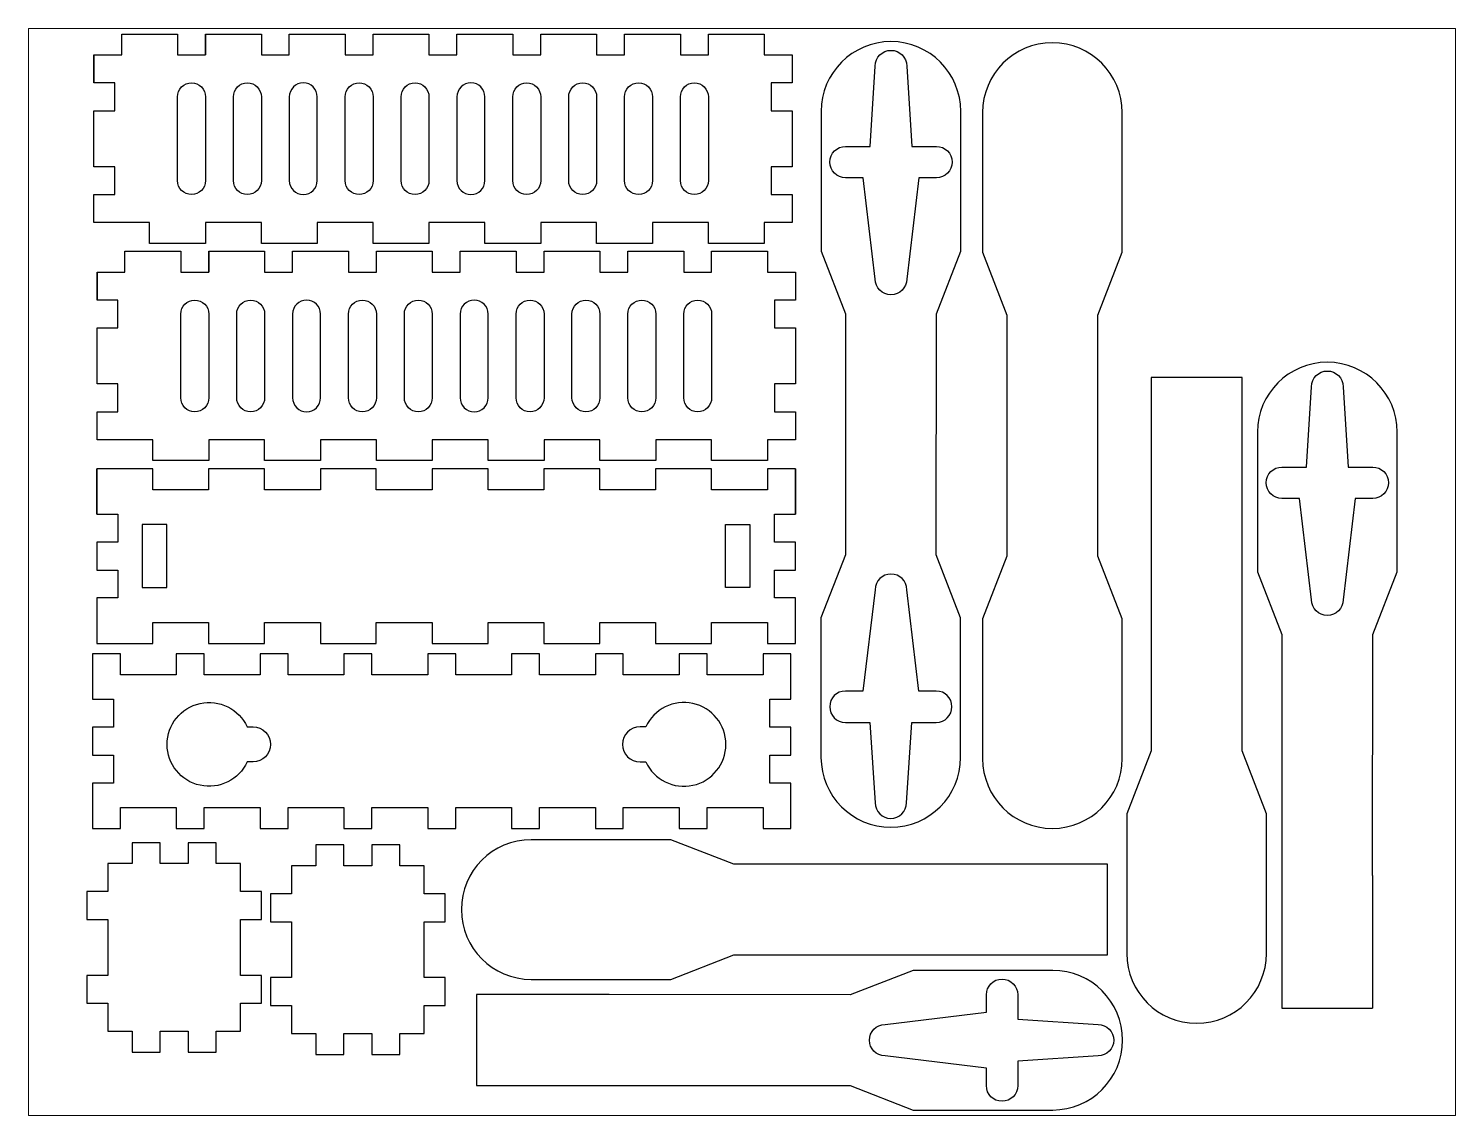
# Paper-space layout 'Layout1' of a CAD drawing. Header units: millimetres. Extents: x 1.05 to 9.45, y 0.8 to 7.2.
# The model-space entities are those that its viewports show. They can reach past a viewport. Long polylines and large blocks are cut down to what shows.
import ezdxf

# ---------------------------------------------------------------- set-up
doc = ezdxf.new("R2010")
doc.units = ezdxf.units.MM
doc.header["$MEASUREMENT"] = 0

msp = doc.modelspace()

# ---------------------------------------------------------------- linework, layer by layer
for p, q in [((178.11, 49.21), (178.11, 30.21)), ((191.11, 49.21), (191.1, 30.21)), ((178.11, 30.21), (191.1, 30.21))]:
    msp.add_line(p, q)
for points in [[(8.01, 166.72), (12.01, 166.72), (12.01, 169.72), (20.01, 169.72), (20.01, 166.72), (24.01, 166.72)], [(24.01, 169.72), (24.01, 166.72), (24.01, 169.72), (32.01, 169.72), (32.01, 166.72), (36.01, 166.72), (36.01, 169.72), (44.01, 169.72), (44.01, 166.72), (48.01, 166.72), (48.01, 169.72), (56.01, 169.72), (56.01, 166.72), (60.01, 166.72), (60.01, 169.72), (68.01, 169.72), (68.01, 166.72), (72.01, 166.72), (72.01, 169.72), (80.01, 169.72), (80.01, 166.72), (84.01, 166.72), (84.01, 169.72), (92.01, 169.72), (92.01, 166.72), (96.01, 166.72), (96.01, 169.72), (104.01, 169.72), (104.01, 166.72), (108.01, 166.72), (108.01, 162.72), (105.01, 162.72), (105.01, 158.72), (108.01, 158.72), (108.01, 150.72), (105.01, 150.72), (105.01, 146.72), (108.01, 146.72), (108.01, 142.72), (104.01, 142.72), (104.01, 139.72), (96.01, 139.72), (96.01, 142.72), (88.01, 142.72), (88.01, 139.72), (80.01, 139.72), (80.01, 142.72), (72.01, 142.72), (72.01, 139.72), (64.01, 139.72), (64.01, 142.72), (56.01, 142.72), (56.01, 139.72), (48.01, 139.72), (48.01, 142.72), (40.01, 142.72), (40.01, 139.72), (32.01, 139.72), (32.01, 142.72), (24.01, 142.72), (24.01, 139.72), (16.01, 139.72), (16.01, 142.72), (8.01, 142.72), (8.01, 146.72), (11.01, 146.72), (11.01, 150.72), (8.01, 150.72), (8.01, 158.72), (11.01, 158.72), (11.01, 162.72), (8.01, 162.72), (8.01, 166.72), (8.01, 162.72)], [(8.48, 135.62), (12.48, 135.62), (12.48, 138.62), (20.48, 138.62), (20.48, 135.62), (24.48, 135.62)], [(24.48, 138.62), (24.48, 135.62), (24.48, 138.62), (32.48, 138.62), (32.48, 135.62), (36.48, 135.62), (36.48, 138.62), (44.48, 138.62), (44.48, 135.62), (48.48, 135.62), (48.48, 138.62), (56.48, 138.62), (56.48, 135.62), (60.48, 135.62), (60.48, 138.62), (68.48, 138.62), (68.48, 135.62), (72.48, 135.62), (72.48, 138.62), (80.48, 138.62), (80.48, 135.62), (84.48, 135.62), (84.48, 138.62), (92.48, 138.62), (92.48, 135.62), (96.48, 135.62), (96.48, 138.62), (104.48, 138.62), (104.48, 135.62), (108.48, 135.62), (108.48, 131.62), (105.48, 131.62), (105.48, 127.62), (108.48, 127.62), (108.48, 119.62), (105.48, 119.62), (105.48, 115.62), (108.48, 115.62), (108.48, 111.62), (104.48, 111.62), (104.48, 108.62), (96.48, 108.62), (96.48, 111.62), (88.48, 111.62), (88.48, 108.62), (80.48, 108.62), (80.48, 111.62), (72.48, 111.62), (72.48, 108.62), (64.48, 108.62), (64.48, 111.62), (56.48, 111.62), (56.48, 108.62), (48.48, 108.62), (48.48, 111.62), (40.48, 111.62), (40.48, 108.62), (32.48, 108.62), (32.48, 111.62), (24.48, 111.62), (24.48, 108.62), (16.48, 108.62), (16.48, 111.62), (8.48, 111.62), (8.48, 115.62), (11.48, 115.62), (11.48, 119.62), (8.48, 119.62), (8.48, 127.62), (11.48, 127.62), (11.48, 131.62), (8.48, 131.62), (8.48, 135.62), (8.48, 131.62)], [(8.46, 100.96), (8.46, 107.46)], [(108.46, 107.46), (108.46, 100.96)], [(80.46, 85.46), (80.46, 85.46)]]:
    msp.add_lwpolyline(points)
for points in [[(128.65, 129.63), (132.15, 138.63), (132.15, 158.63, 1), (112.15, 158.63), (112.15, 138.63), (115.65, 129.63), (115.63, 95.13), (112.13, 86.13), (112.13, 66.13, 1), (132.13, 66.13), (132.13, 86.13), (128.63, 95.13)], [(135.26, 158.46), (135.26, 138.46), (138.76, 129.46), (138.76, 94.96), (135.26, 85.96), (135.26, 65.96, 1), (155.26, 65.96), (155.26, 85.96), (151.76, 94.96), (151.76, 129.46), (155.26, 138.46), (155.26, 158.46, 1)], [(125.15, 153.63), (128.65, 153.63, -1), (128.65, 149.13), (126.15, 149.13), (124.4, 134.63, -1), (119.9, 134.63), (118.15, 149.13), (115.65, 149.13, -1), (115.65, 153.63), (119.15, 153.63), (119.9, 165.13, -1), (124.4, 165.13)], [(20.01, 148.72), (20.01, 160.72, -1), (24.01, 160.72), (24.01, 148.72, -1)], [(32.01, 160.72), (32.01, 148.72, -1), (28.01, 148.72), (28.01, 160.72, -1)], [(40.01, 160.72, 1), (36.01, 160.72), (36.01, 148.72, 1), (40.01, 148.72)], [(44.01, 148.72), (44.01, 160.72, -1), (48.01, 160.72), (48.01, 148.72, -1)], [(56.01, 160.72), (56.01, 148.72, -1), (52.01, 148.72), (52.01, 160.72, -1)], [(64.01, 160.72, 1), (60.01, 160.72), (60.01, 148.72, 1), (64.01, 148.72)], [(68.01, 148.72), (68.01, 160.72, -1), (72.01, 160.72), (72.01, 148.72, -1)], [(80.01, 160.72), (80.01, 148.72, -1), (76.01, 148.72), (76.01, 160.72, -1)], [(88.01, 160.72), (88.01, 148.72, -1), (84.01, 148.72), (84.01, 160.72, -1)], [(92.01, 148.72), (92.01, 160.72, -1), (96.01, 160.72), (96.01, 148.72, -1)], [(20.48, 117.62), (20.48, 129.62, -1), (24.48, 129.62), (24.48, 117.62, -1)], [(32.48, 129.62), (32.48, 117.62, -1), (28.48, 117.62), (28.48, 129.62, -1)], [(40.48, 129.62, 1), (36.48, 129.62), (36.48, 117.62, 1), (40.48, 117.62)], [(44.48, 117.62), (44.48, 129.62, -1), (48.48, 129.62), (48.48, 117.62, -1)], [(56.48, 129.62), (56.48, 117.62, -1), (52.48, 117.62), (52.48, 129.62, -1)], [(64.48, 129.62, 1), (60.48, 129.62), (60.48, 117.62, 1), (64.48, 117.62)], [(68.48, 117.62), (68.48, 129.62, -1), (72.48, 129.62), (72.48, 117.62, -1)], [(80.48, 129.62), (80.48, 117.62, -1), (76.48, 117.62), (76.48, 129.62, -1)], [(88.48, 129.62), (88.48, 117.62, -1), (84.48, 117.62), (84.48, 129.62, -1)], [(92.48, 117.62), (92.48, 129.62, -1), (96.48, 129.62), (96.48, 117.62, -1)], [(172.41, 120.55), (159.41, 120.55), (159.41, 101.55), (159.41, 67.05), (155.91, 58.05), (155.91, 38.05, 1), (175.91, 38.05), (175.91, 58.05), (172.41, 67.05), (172.41, 101.55)], [(187.63, 107.71), (191.13, 107.71, -1), (191.13, 103.21), (188.63, 103.21), (186.88, 88.71, -1), (182.38, 88.71), (180.63, 103.21), (178.13, 103.21, -1), (178.13, 107.71), (181.63, 107.71), (182.38, 119.21, -1), (186.88, 119.21)], [(119.88, 90.13), (118.13, 75.63), (115.63, 75.63, 1), (115.63, 71.13), (119.13, 71.13), (119.88, 59.63, 1), (124.38, 59.63), (125.13, 71.13), (128.63, 71.13, 1), (128.63, 75.63), (126.13, 75.63), (124.41, 90.13, 0.993455)], [(29.97, 70.49), (30.82, 70.49, -1), (30.82, 65.49), (29.97, 65.49, -4.581742)], [(87.06, 70.49), (86.22, 70.49, 1), (86.22, 65.49), (87.06, 65.49, 4.581742)], [(153.14, 50.84), (134.14, 50.84), (99.64, 50.84), (90.64, 54.34), (70.64, 54.34, 1), (70.64, 34.34), (90.64, 34.34), (99.64, 37.84), (134.14, 37.84), (153.14, 37.84)], [(62.81, 19.15), (81.81, 19.15), (116.31, 19.13), (125.31, 15.63), (145.31, 15.63, 1), (145.31, 35.63), (125.31, 35.63), (116.31, 32.13), (81.81, 32.15), (62.81, 32.15)], [(140.31, 22.63), (140.31, 19.13, -1), (135.81, 19.13), (135.81, 21.63), (121.31, 23.38, -1), (121.31, 27.88), (135.81, 29.63), (135.81, 32.13, -1), (140.31, 32.13), (140.31, 28.63), (151.81, 27.88, -1), (151.81, 23.38)]]:
    msp.add_lwpolyline(points, format="xyb", close=True)
msp.add_lwpolyline([(191.11, 49.21), (191.13, 83.71), (194.63, 92.71), (194.63, 112.71, 1), (174.63, 112.71), (174.63, 92.71), (178.13, 83.71), (178.11, 49.21)], format="xyb")
for points in [[(56.46, 82.46), (64.46, 82.46), (64.46, 85.46), (72.46, 85.46), (72.46, 82.46), (80.46, 82.46), (80.46, 85.46), (88.46, 85.46), (88.46, 82.46), (96.46, 82.46), (96.46, 85.46), (104.46, 85.46), (104.46, 82.46), (108.46, 82.46), (108.46, 88.96), (105.46, 88.96), (105.46, 92.96), (108.46, 92.96), (108.46, 96.96), (105.46, 96.96), (105.46, 100.96), (108.46, 100.96), (108.46, 107.46), (104.46, 107.46), (104.46, 104.46), (96.46, 104.46), (96.46, 107.46), (88.46, 107.46), (88.46, 104.46), (80.46, 104.46), (80.46, 107.46), (72.46, 107.46), (72.46, 104.46), (64.46, 104.46), (64.46, 107.46), (56.46, 107.46), (56.46, 104.46), (48.46, 104.46), (48.46, 107.46), (40.46, 107.46), (40.46, 104.46), (32.46, 104.46), (32.46, 107.46), (24.46, 107.46), (24.46, 104.46), (16.46, 104.46), (16.46, 107.46), (8.46, 107.46), (8.46, 100.96), (11.46, 100.96), (11.46, 96.96), (8.46, 96.96), (8.46, 92.96), (11.46, 92.96), (11.46, 88.96), (8.46, 88.96), (8.46, 82.46), (16.46, 82.46), (16.46, 85.46), (24.46, 85.46), (24.46, 82.46), (32.46, 82.46), (32.46, 85.46), (40.46, 85.46), (40.46, 82.46), (48.46, 82.46), (48.46, 85.46), (56.46, 85.46)], [(14.96, 90.46), (18.46, 90.46), (18.46, 99.46), (14.96, 99.46), (14.96, 94.96)], [(101.96, 90.46), (98.46, 90.46), (98.46, 99.46), (101.96, 99.46), (101.96, 94.96)], [(107.83, 66.45), (107.83, 70.45), (104.83, 70.45), (104.83, 74.45), (107.83, 74.45), (107.83, 80.95), (103.83, 80.95), (103.83, 77.95), (95.83, 77.95), (95.83, 80.95), (91.83, 80.95), (91.83, 77.95), (83.83, 77.95), (83.83, 80.95), (79.83, 80.95), (79.83, 77.95), (71.83, 77.95), (71.83, 80.95), (67.83, 80.95), (67.83, 77.95), (59.83, 77.95), (59.83, 80.95), (55.83, 80.95), (55.83, 77.95), (47.83, 77.95), (47.83, 80.95), (43.83, 80.95), (43.83, 77.95), (35.83, 77.95), (35.83, 80.95), (31.83, 80.95), (31.83, 77.95), (23.83, 77.95), (23.83, 80.95), (19.83, 80.95), (19.83, 77.95), (11.83, 77.95), (11.83, 80.95), (7.83, 80.95), (7.83, 74.45), (10.83, 74.45), (10.83, 70.45), (7.83, 70.45), (7.83, 66.45), (10.83, 66.45), (10.83, 62.45), (7.83, 62.45), (7.83, 55.95), (11.83, 55.95), (11.83, 58.95), (19.83, 58.95), (19.83, 55.95), (23.83, 55.95), (23.83, 58.95), (31.83, 58.95), (31.83, 55.95), (35.83, 55.95), (35.83, 58.95), (43.83, 58.95), (43.83, 55.95), (47.83, 55.95), (47.83, 58.95), (55.83, 58.95), (55.83, 55.95), (59.83, 55.95), (59.83, 58.95), (67.83, 58.95), (67.83, 55.95), (71.83, 55.95), (71.83, 58.95), (79.83, 58.95), (79.83, 55.95), (83.83, 55.95), (83.83, 58.95), (91.83, 58.95), (91.83, 55.95), (95.83, 55.95), (95.83, 58.95), (103.83, 58.95), (103.83, 55.95), (107.83, 55.95), (107.83, 62.45), (104.83, 62.45), (104.83, 66.45)], [(32.02, 30.91), (32.02, 34.91), (29.02, 34.91), (29.02, 42.91), (32.02, 42.91), (32.02, 46.91), (29.02, 46.91), (29.02, 50.91), (25.52, 50.91), (25.52, 53.91), (21.52, 53.91), (21.52, 50.91), (17.52, 50.91), (17.52, 53.91), (13.52, 53.91), (13.52, 50.91), (10.02, 50.91), (10.02, 46.91), (7.02, 46.91), (7.02, 42.91), (10.02, 42.91), (10.02, 34.91), (7.02, 34.91), (7.02, 30.91), (10.02, 30.91), (10.02, 26.91), (13.52, 26.91), (13.52, 23.91), (17.52, 23.91), (17.52, 26.91), (21.52, 26.91), (21.52, 23.91), (25.52, 23.91), (25.52, 26.91), (29.02, 26.91), (29.02, 30.91)], [(58.33, 30.59), (58.33, 34.59), (55.33, 34.59), (55.33, 42.59), (58.33, 42.59), (58.33, 46.59), (55.33, 46.59), (55.33, 50.59), (51.83, 50.59), (51.83, 53.59), (47.83, 53.59), (47.83, 50.59), (43.83, 50.59), (43.83, 53.59), (39.83, 53.59), (39.83, 50.59), (36.33, 50.59), (36.33, 46.59), (33.33, 46.59), (33.33, 42.59), (36.33, 42.59), (36.33, 34.59), (33.33, 34.59), (33.33, 30.59), (36.33, 30.59), (36.33, 26.59), (39.83, 26.59), (39.83, 23.59), (43.83, 23.59), (43.83, 26.59), (47.83, 26.59), (47.83, 23.59), (51.83, 23.59), (51.83, 26.59), (55.33, 26.59), (55.33, 30.59)]]:
    msp.add_lwpolyline(points, close=True)

psp = doc.layouts.get("Layout1")

# ---------------------------------------------------------------- viewports
at = {"layer": '0'}
psp.add_viewport(center=(5.25, 4), size=(8.4, 6.4), view_center_point=(100.8231, 92.6761), view_height=155.65404, dxfattribs=at)

doc.saveas('drawing.dxf')
